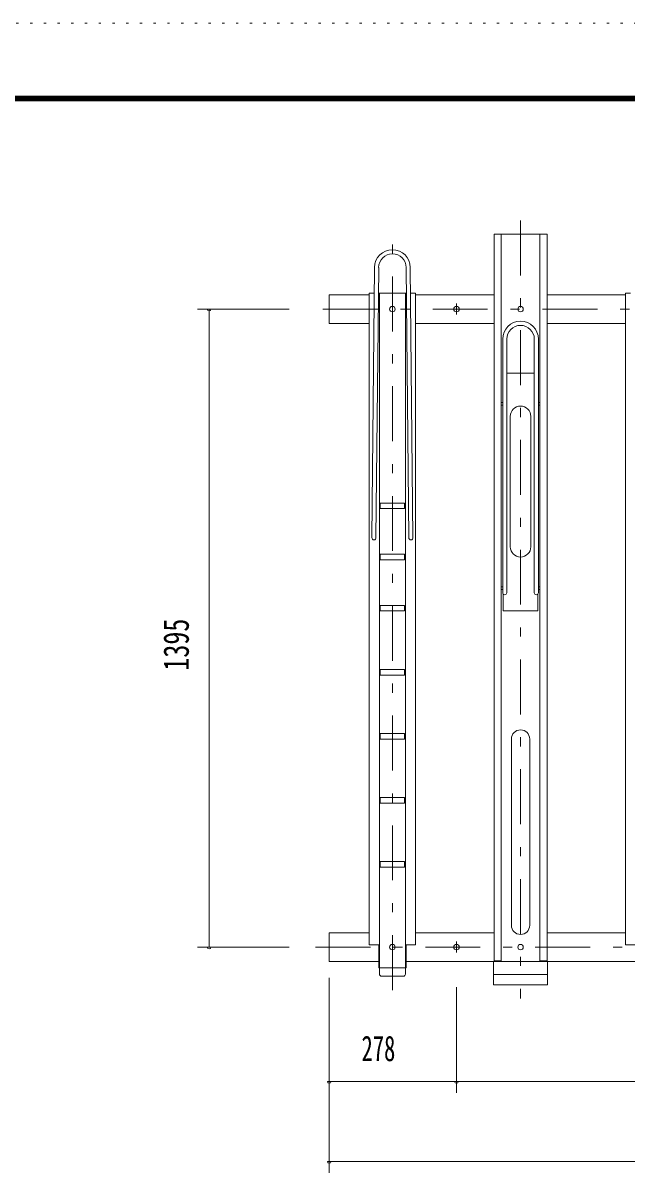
# Model space of a CAD drawing. Units: millimetres, scale not verified. Extents: x -5940 to 5940, y -4200 to 4200.
# Drawn here: x 1575 to 2894, y 1675 to 4200 of the extents above; entities that cross this region are included whole.
import ezdxf
from ezdxf.enums import TextEntityAlignment as Align

# ---------------------------------------------------------------- set-up
doc = ezdxf.new("R2010")
doc.units = ezdxf.units.MM
doc.header["$LTSCALE"] = 10
doc.linetypes.add('USER3', pattern=[24, 12, -5, 2, -5])
doc.linetypes.add('USER5', pattern=[3, 0.5, -2.5])
for name, color, linetype, lineweight in [('0-2_2-0BOLD', 7, 'Continuous', 18), ('0-4_2-2CENTER', 3, 'USER3', 18), ('0-6_2-5DIM', 3, 'Continuous', 18), ('0-8_F-F', 5, 'Continuous', 18), ('0-9_F-E_J_ADD', 5, 'USER5', 18)]:
    doc.layers.add(name, color=color, linetype=linetype, lineweight=lineweight)
doc.styles.add('ＭＳ ゴシック', font='')
doc.styles.get('ＭＳ ゴシック').set_extended_font_data('MS Gothic')

msp = doc.modelspace()

# ---------------------------------------------------------------- linework, layer by layer
at = {"layer": '0-2_2-0BOLD'}
for p, q in [((2336.8, 3074.57), (2342.69, 3665.57)), ((2351.7, 3665.57), (2345.8, 3074.57)), ((2417.6, 3074.57), (2411.69, 3665.57)), ((2420.7, 3665.57), (2426.59, 3074.57)), ((2342.14, 3609.57), (2331.3, 3609.57)), ((2412.25, 3609.57), (2351.14, 3609.57)), ((2353.3, 3609.57), (2353.3, 2120.77)), ((2410.1, 2120.77), (2410.1, 3609.57)), ((2432.1, 3606.07), (2603.7, 3606.07)), ((2891.29, 3606.07), (2719.7, 3606.07)), ((2603.7, 3543.07), (2432.1, 3543.07)), ((2719.7, 3543.07), (2891.29, 3543.07)), ((2622.69, 2954.57), (2622.69, 3509.07)), ((2631.7, 3509.07), (2631.7, 2954.57)), ((2691.7, 2954.57), (2691.7, 3509.07)), ((2700.69, 3509.07), (2700.69, 2954.57)), ((2691.7, 3434.57), (2631.7, 3434.57)), ((2622.69, 3370.57), (2619.7, 3370.57)), ((2619.7, 3364.57), (2622.69, 3364.57)), ((2703.7, 3370.57), (2700.69, 3370.57)), ((2700.69, 3364.57), (2703.7, 3364.57)), ((2639.2, 3340.07), (2639.2, 3055.07)), ((2684.2, 3055.07), (2684.2, 3340.07)), ((2355.29, 3146.57), (2353.3, 3146.57)), ((2353.3, 3142.57), (2355.29, 3142.57)), ((2410.1, 3146.57), (2408.09, 3146.57)), ((2408.09, 3142.57), (2410.1, 3142.57)), ((2353.3, 3034.57), (2355.29, 3034.57)), ((2355.29, 3030.57), (2353.3, 3030.57)), ((2408.09, 3034.57), (2410.1, 3034.57)), ((2410.1, 3030.57), (2408.09, 3030.57)), ((2619.7, 2967.57), (2622.69, 2967.57)), ((2622.69, 2961.57), (2619.7, 2961.57)), ((2700.69, 2967.57), (2703.7, 2967.57)), ((2703.7, 2961.57), (2700.69, 2961.57)), ((2355.29, 2922.57), (2353.3, 2922.57)), ((2353.3, 2918.57), (2355.29, 2918.57)), ((2410.1, 2922.57), (2408.09, 2922.57)), ((2408.09, 2918.57), (2410.1, 2918.57)), ((2353.3, 2782.57), (2355.29, 2782.57)), ((2355.29, 2778.57), (2353.3, 2778.57)), ((2408.09, 2782.57), (2410.1, 2782.57)), ((2410.1, 2778.57), (2408.09, 2778.57)), ((2355.29, 2642.57), (2353.3, 2642.57)), ((2353.3, 2638.57), (2355.29, 2638.57)), ((2410.1, 2642.57), (2408.09, 2642.57)), ((2408.09, 2638.57), (2410.1, 2638.57)), ((2641.7, 2227.27), (2641.7, 2634.57)), ((2681.7, 2634.57), (2681.7, 2227.27)), ((2353.3, 2502.57), (2355.29, 2502.57)), ((2408.09, 2502.57), (2410.1, 2502.57)), ((2355.29, 2498.57), (2353.3, 2498.57)), ((2410.1, 2498.57), (2408.09, 2498.57)), ((2355.29, 2362.57), (2353.3, 2362.57)), ((2353.3, 2358.57), (2355.29, 2358.57)), ((2410.1, 2362.57), (2408.09, 2362.57)), ((2408.09, 2358.57), (2410.1, 2358.57)), ((2432.1, 2211.07), (2603.7, 2211.07)), ((2719.7, 2211.07), (2891.29, 2211.07)), ((2411.69, 2134.57), (2411.69, 2184.57)), ((2602.7, 2148.07), (2411.69, 2148.07)), ((2911.69, 2148.07), (2720.7, 2148.07)), ((2358.3, 2115.77), (2405.1, 2115.77)), ((2720.7, 2119.67), (2602.7, 2119.67))]:
    msp.add_line(p, q, dxfattribs=at)
for points in [[(2719.7, 2148.27), (2719.7, 3738.47), (2603.7, 3738.47), (2603.7, 2148.27)], [(2603.7, 2149.67), (2619.7, 2149.67), (2619.7, 3738.47)], [(2703.7, 3738.47), (2703.7, 2149.67), (2719.7, 2149.67)], [(2331.3, 3543.07), (2243.69, 3543.07), (2243.69, 3606.07), (2331.3, 3606.07)], [(2331.3, 3609.57), (2331.3, 2184.57), (2353.3, 2184.57)], [(2410.1, 2184.57), (2432.1, 2184.57), (2432.1, 3609.57), (2421.25, 3609.57)], [(2913.3, 2184.57), (2891.29, 2184.57), (2891.29, 3609.57), (2902.14, 3609.57)], [(2699.7, 2951.74), (2699.7, 2914.57), (2623.7, 2914.57), (2623.7, 2951.74)], [(2351.7, 2148.07), (2243.69, 2148.07), (2243.69, 2211.07), (2331.3, 2211.07)], [(2351.7, 2184.57), (2351.7, 2134.57), (2411.69, 2134.57)]]:
    msp.add_lwpolyline(points, dxfattribs=at)
for points in [[(2355.29, 3150.57), (2408.09, 3150.57), (2408.09, 3138.57), (2355.29, 3138.57)], [(2408.09, 3038.57), (2355.29, 3038.57), (2355.29, 3026.57), (2408.09, 3026.57)], [(2355.29, 2926.57), (2355.29, 2914.57), (2408.09, 2914.57), (2408.09, 2926.57)], [(2408.09, 2786.57), (2355.29, 2786.57), (2355.29, 2774.57), (2408.09, 2774.57)], [(2355.29, 2646.57), (2355.29, 2634.57), (2408.09, 2634.57), (2408.09, 2646.57)], [(2408.09, 2506.57), (2355.29, 2506.57), (2355.29, 2494.57), (2408.09, 2494.57)], [(2355.29, 2366.57), (2355.29, 2354.57), (2408.09, 2354.57), (2408.09, 2366.57)], [(2720.7, 2148.27), (2602.7, 2148.27), (2602.7, 2097.27), (2720.7, 2097.27)]]:
    msp.add_lwpolyline(points, close=True, dxfattribs=at)
for centre in [(2381.69, 3574.57), (2521.7, 3574.57), (2661.7, 3574.57), (2381.69, 2179.57), (2521.7, 2179.57), (2661.7, 2179.57)]:
    msp.add_circle(centre, 6, dxfattribs=at)
for centre, radius, start, end in [((2381.69, 3665.57), 39, 0, 180), ((2381.69, 3665.57), 30, 0, 180), ((2661.7, 3509.07), 39, 0, 180), ((2661.7, 3509.07), 30, 0, 180), ((2661.7, 3340.07), 22.5, 0, 180), ((2341.29, 3074.57), 4.5, 180, 0), ((2422.09, 3074.57), 4.5, 180, 0), ((2661.7, 3055.07), 22.5, 180, 0), ((2627.19, 2954.57), 4.5, 180, 0), ((2696.2, 2954.57), 4.5, 180, 0), ((2661.7, 2634.57), 20, 0, 180), ((2661.7, 2227.27), 20, 180, 0), ((2358.3, 2120.77), 5, 180, 270), ((2405.1, 2120.77), 5, 270, 0)]:
    msp.add_arc(centre, radius, start, end, dxfattribs=at)
at = {"layer": '0-4_2-2CENTER'}
for p, q in [((2661.7, 3768.47), (2661.7, 2067.27)), ((2381.69, 2085.77), (2381.69, 3734.57)), ((2521.7, 3586.57), (2521.7, 3562.57)), ((4509.7, 3574.57), (2213.7, 3574.57)), ((2213.7, 2179.57), (4509.7, 2179.57)), ((2521.7, 2167.57), (2521.7, 2191.56))]:
    msp.add_line(p, q, dxfattribs=at)
at = {"layer": '0-6_2-5DIM'}
for p, q in [((2156.2, 3574.57), (1956.2, 3574.57)), ((1985.2, 3574.57), (1977.2, 3574.57)), ((1981.2, 3574.57), (1981.2, 2179.57)), ((1956.2, 2179.57), (2156.2, 2179.57)), ((1985.2, 2179.57), (1977.2, 2179.57)), ((2243.7, 1686), (2243.7, 2112.07)), ((2521.7, 2092.07), (2521.7, 1861)), ((2247.7, 1886), (2239.7, 1886)), ((2243.7, 1886), (4479.7, 1886)), ((2525.7, 1886), (2517.7, 1886)), ((2247.7, 1711), (2239.7, 1711)), ((4479.7, 1711), (2243.7, 1711))]:
    msp.add_line(p, q, dxfattribs=at)
for centre in [(1981.2, 3574.57), (1981.2, 2179.57), (2243.7, 1886), (2521.7, 1886), (2243.7, 1711)]:
    msp.add_arc(centre, 4, 180, 0, dxfattribs=at)
at = {"layer": '0-8_F-F'}
for points in [[(5740, -4000), (-5740, -4000), (-5740, 4040), (5740, 4040)], [(5739, -3999), (-5739, -3999), (-5739, 4039), (5739, 4039)], [(5738, -3998), (5738, 4038), (-5738, 4038), (-5738, -3998)], [(5737, -3997), (-5737, -3997), (-5737, 4037), (5737, 4037)], [(5736, -3996), (5736, 4036), (-5736, 4036), (-5736, -3996)], [(5735, -3995), (-5735, -3995), (-5735, 4035), (5735, 4035)], [(5734, -3994), (5734, 4034), (-5734, 4034), (-5734, -3994)], [(5733, -3993), (-5733, -3993), (-5733, 4033), (5733, 4033)], [(5732, -3992), (-5732, -3992), (-5732, 4032), (5732, 4032)], [(5731, -3991), (-5731, -3991), (-5731, 4031), (5731, 4031)], [(5730, -3990), (5730, 4030), (-5730, 4030), (-5730, -3990)]]:
    msp.add_lwpolyline(points, close=True, dxfattribs=at)
at = {"layer": '0-9_F-E_J_ADD'}
msp.add_lwpolyline([(5940, -4200), (-5940, -4200), (-5940, 4200), (5940, 4200)], close=True, dxfattribs=at)

# ---------------------------------------------------------------- texts
at = {"layer": '0-6_2-5DIM', "color": 7, "style": 'ＭＳ ゴシック', "width": 0.75}
msp.add_text('1395', height=55.72, rotation=90, dxfattribs=at).set_placement((1953.6, 2784.07), align=Align.BOTTOM_LEFT)
at = {"layer": '0-6_2-5DIM', "color": 7, "style": 'ＭＳ ゴシック', "width": 0.65}
msp.add_text('278', height=55.72, dxfattribs=at).set_placement((2314.2, 1913.6), align=Align.BOTTOM_LEFT)

doc.saveas('drawing.dxf')
